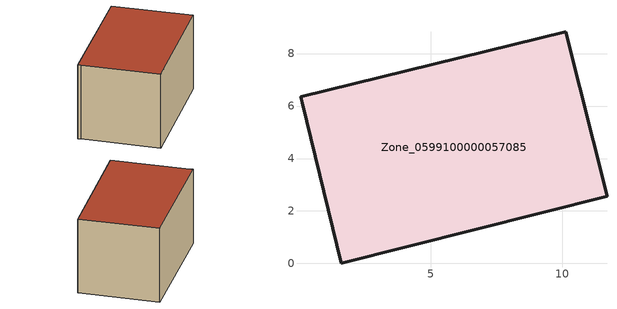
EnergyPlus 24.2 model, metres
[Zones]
Zone_0599100000057085
 floor ground (C_G): 0.03,6.35 10.14,8.84 11.71,2.56 1.59,0 0.09,6.12 z0
 wall outside (C_F): 11.71,2.56 10.14,8.84 0.03,6.35 0.09,6.12 1.59,0 11.71,2.56 z0:6.29
 roof outside (C_R): 10.14,8.84 0.03,6.35 0.09,6.12 1.59,0 11.71,2.56 z6.29
[BUILDING]
Pand.0599100000057085: North Axis=0; Terrain=City; Loads Convergence Tolerance Value=0.04; Temperature Convergence Tolerance Value=0.4; Solar Distribution=FullExterior; Maximum Number of Warmup Days=25; Minimum Number of Warmup Days=1
[Site:Location]
Rotterdam.The.Hague.AP_ZH_NLD Design_Conditions: Latitude=51.96; Longitude=4.45; Time Zone=1; Elevation=-4.5
[SITE:GROUNDTEMPERATURE:BUILDINGSURFACE]
18, 18, 18, 18, 18, 18, 18, 18, 18, 18, 18, 18
[MATERIAL] Thermal Absorptance=0.9; Solar Absorptance=0.7; Visible Absorptance=0.7
Name | Roughness | Thickness | Conductivity | Density | Specific Heat
G.TI.1946-1964 | MediumSmooth | 0.15 | 1 | 540 | 1210
F.TI.1946-1964 | Rough | 0.3 | 0.857143 | 1920 | 840
R.TI.1946-1964 | MediumRough | 0.2 | 0.277778 | 1500 | 1000
[CONSTRUCTION]
C_G: G.TI.1946-1964
C_F: F.TI.1946-1964
C_R: R.TI.1946-1964
[ZONE]
Zone_0599100000057085: Type=1; Multiplier=1; Ceiling Height=Autocalculate; Volume=Autocalculate; Floor Area=autocalculate; Part of Total Floor Area=Yes
[ZONEINFILTRATION:DESIGNFLOWRATE]
Infil_Zone_0599100000057085: Zone or ZoneList or Space or SpaceList=Zone_0599100000057085; Schedule=AlwaysOn; Design Flow Rate Calculation Method=Flow/Area; Flow Rate per Floor Area=0.003; Constant Term Coefficient=1; Temperature Term Coefficient=0; Velocity Term Coefficient=0; Velocity Squared Term Coefficient=0
[HVACTEMPLATE:ZONE:IDEALLOADSAIRSYSTEM]
Zone_0599100000057085: Maximum Heating Supply Air Temperature=50; Minimum Cooling Supply Air Temperature=13; Maximum Heating Supply Air Humidity Ratio=0.0156; Minimum Cooling Supply Air Humidity Ratio=0.0077; Heating Limit=NoLimit; Cooling Limit=NoLimit; Dehumidification Control Type=ConstantSensibleHeatRatio; Cooling Sensible Heat Ratio=0.7; Dehumidification Setpoint=60; Humidification Control Type=None; Humidification Setpoint=30; Outdoor Air Method=None; Outdoor Air Flow Rate per Person=0.00944; Outdoor Air Flow Rate per Zone Floor Area=0; Outdoor Air Flow Rate per Zone=0; Demand Controlled Ventilation Type=None; Outdoor Air Economizer Type=NoEconomizer; Heat Recovery Type=None; Sensible Heat Recovery Effectiveness=0.7; Latent Heat Recovery Effectiveness=0.65
[ZONECONTROL:THERMOSTAT]
ThermostatControl_Zone_0599100000057085: Zone or ZoneList=Zone_0599100000057085; Control Type Schedule=DualSetpointControlType; Control 1=Thermostat_Zone_0599100000057085; Temperature Difference Between Cutout And Setpoint=0
[THERMOSTATSETPOINT:DUALSETPOINT]
Thermostat_Zone_0599100000057085: Heating Setpoint Temperature Schedule=HeatingSetpoint_Zone_0599100000057085; Cooling Setpoint Temperature Schedule=CoolingSetpoint_Zone_0599100000057085
[SCHEDULE:COMPACT]
HeatingSetpoint_Zone_0599100000057085: Through: 12/31, For: AllDays, Until: 24:00, 21
CoolingSetpoint_Zone_0599100000057085: Through: 12/31, For: AllDays, Until: 24:00, 24
DualSetpointControlType: Through: 12/31, For: AllDays, Until: 24:00, 4
AlwaysOn: Through: 12/31, For: AllDays, Until: 24:00, 1
